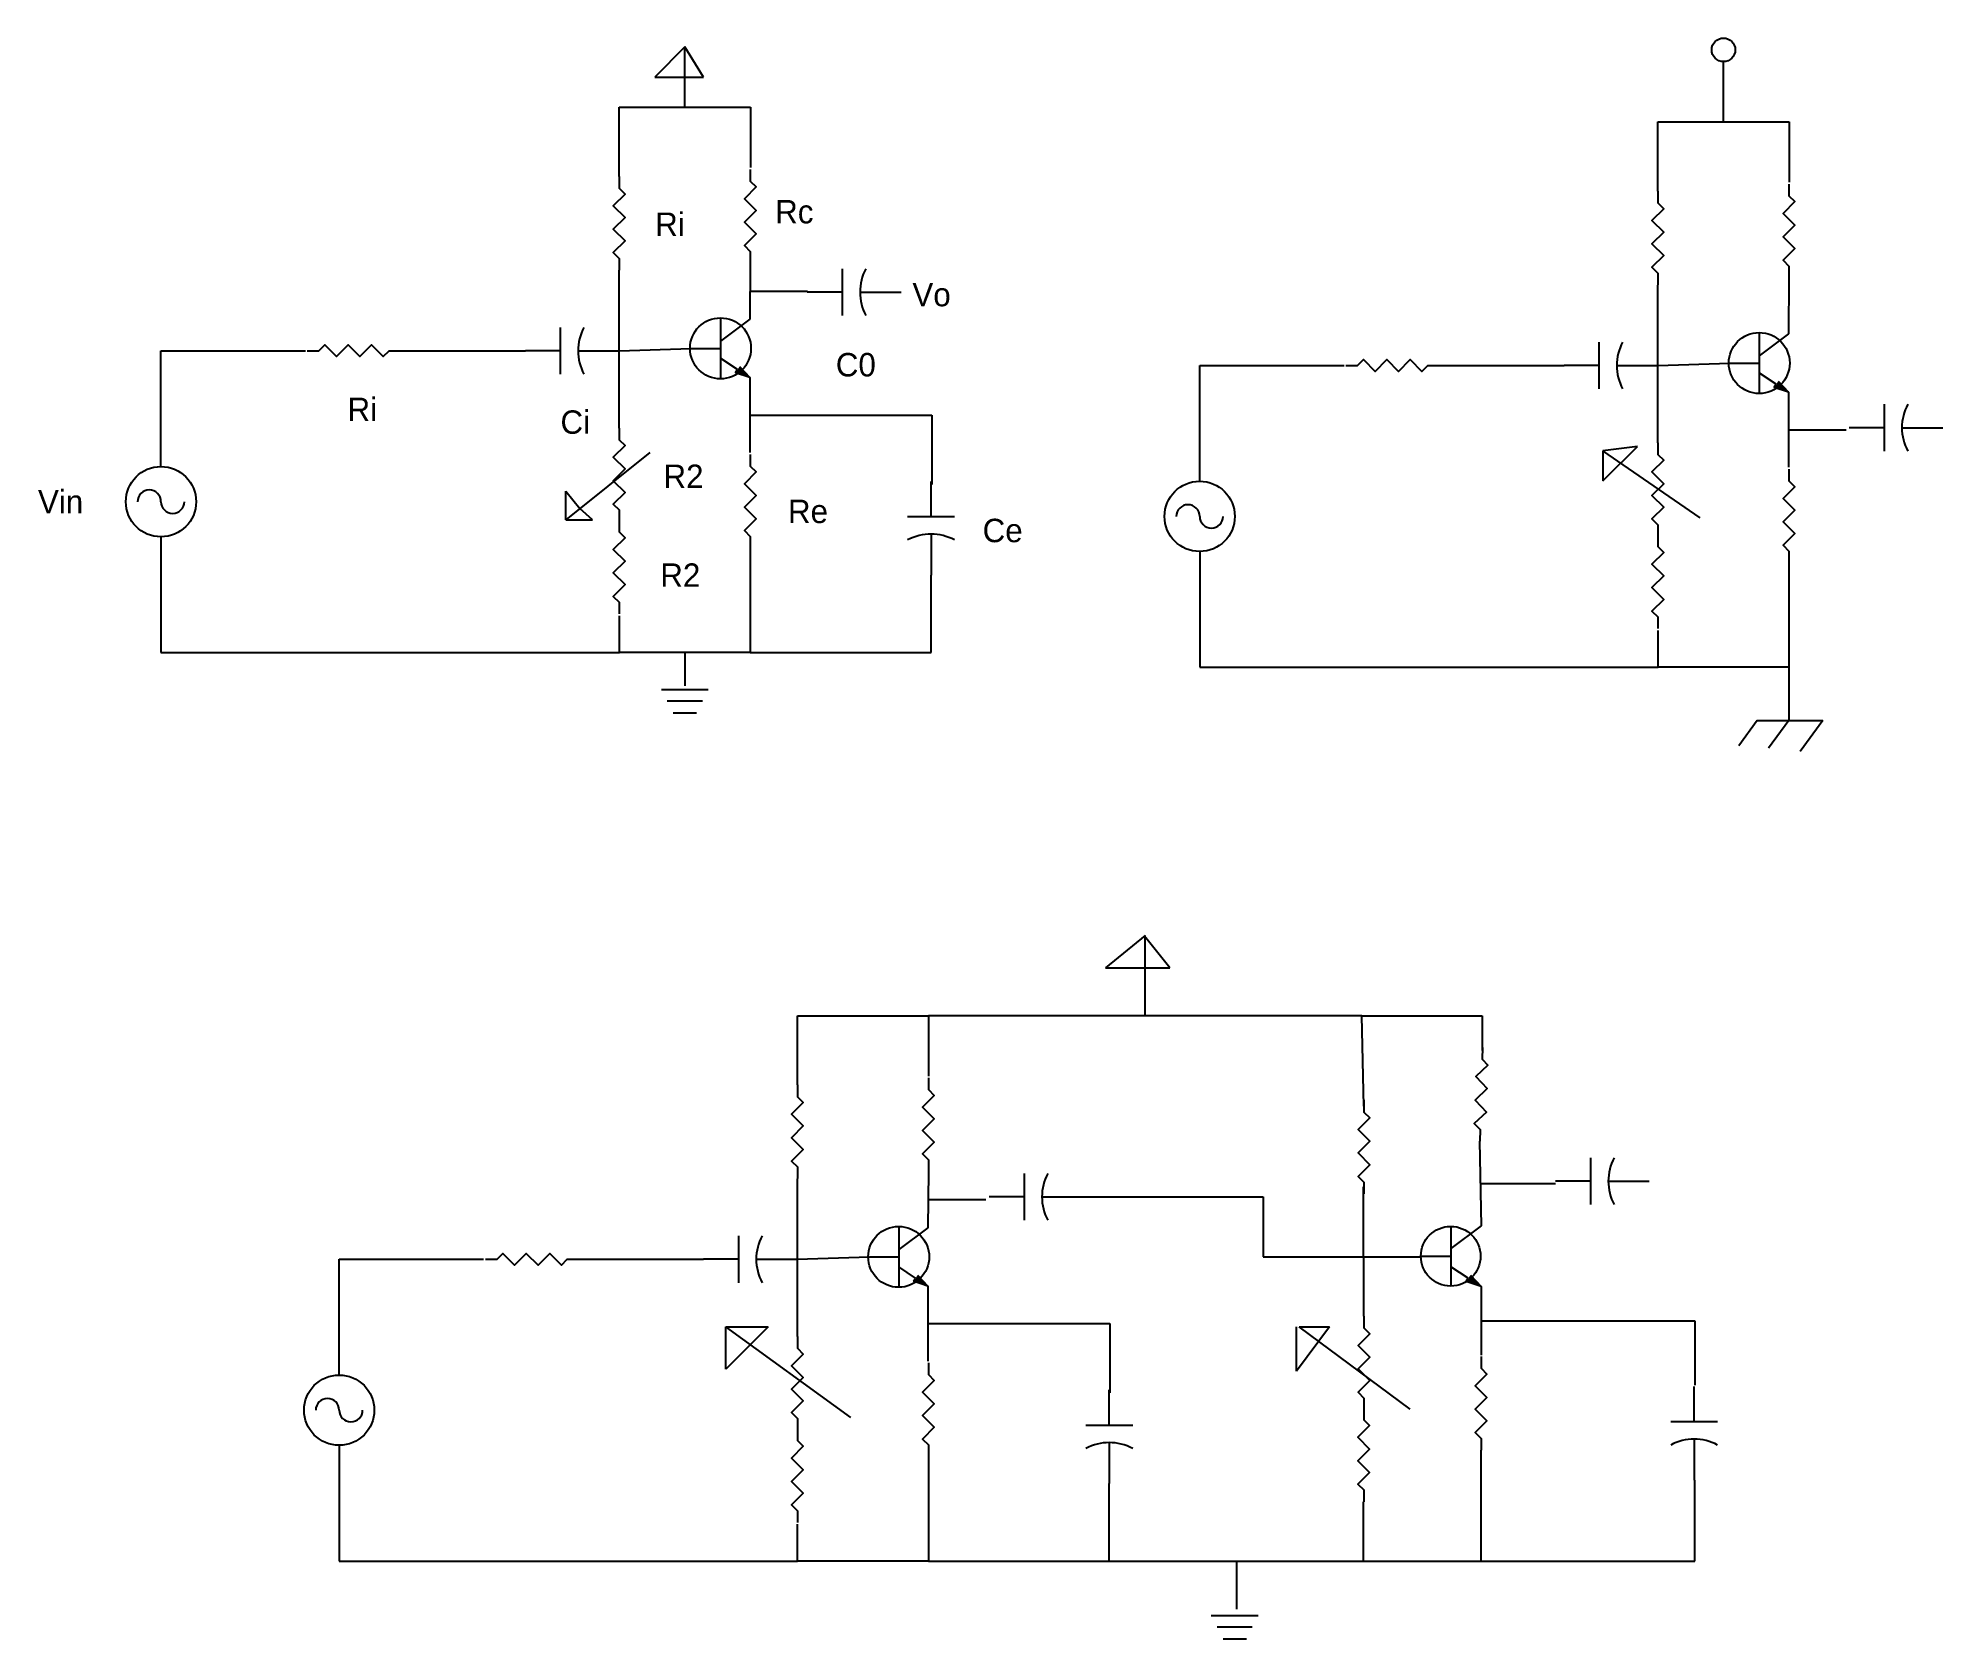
# Model space of a CAD drawing. Header units: inches. Extents: x 49.08 to 57.21, y 22.12 to 28.95.
import ezdxf

# ---------------------------------------------------------------- set-up
doc = ezdxf.new("R2010")
doc.units = ezdxf.units.IN
doc.header["$MEASUREMENT"] = 0

# ---------------------------------------------------------------- blocks, each defined once
blk = doc.blocks.new('Resistor')
at = {"color": 7}
blk.add_lwpolyline([(0, 0), (0.05, 0), (0.075, 0.025), (0.125, -0.025), (0.175, 0.025), (0.225, -0.025), (0.275, 0.025), (0.325, -0.025), (0.35, 0), (0.4, 0)], dxfattribs=at)
blk = doc.blocks.new('Capacitor')
at = {"color": 7}
for p, q in [((0.15, -0.1), (0.15, 0.1)), ((0.15, 0), (0, 0)), ((0.225, 0), (0.4, 0))]:
    blk.add_line(p, q, dxfattribs=at)
blk.add_arc((0.4375, 0), 0.2125, 151.9275, 208.0725, dxfattribs=at)
blk = doc.blocks.new('Ground')
at = {"color": 7}
for p, q in [((-0.1, 0), (0.1, 0)), ((0.075, -0.05), (-0.075, -0.05)), ((-0.05, -0.1), (0.05, -0.1))]:
    blk.add_line(p, q, dxfattribs=at)
blk = doc.blocks.new('Transistor - NPN')
at = {"color": 7}
for p, q in [((0.199999, 0.2), (0.199999, -0.2)), ((0.399999, 0.2), (0.199999, 0.05)), ((0, 0), (0.199999, 0)), ((0.316132, -0.145536), (0.201153, -0.069033)), ((0.329748, -0.124569), (0.399999, -0.2)), ((0.302516, -0.166503), (0.316132, -0.145536)), ((0.399999, -0.2), (0.302516, -0.166503))]:
    blk.add_line(p, q, dxfattribs=at)
blk.add_solid([(0.302516, -0.166503), (0.399999, -0.2), (0.329748, -0.124569)], dxfattribs=at)

msp = doc.modelspace()

# ---------------------------------------------------------------- linework, layer by layer
for p, q in [((51.8372, 28.9149), (51.709, 28.7861)), ((51.8372, 28.6572), (51.8372, 28.9149)), ((51.9168, 28.7861), (51.8372, 28.9149)), ((56.2715, 28.5945), (56.2715, 28.8522)), ((51.709, 28.7861), (51.9168, 28.7861)), ((51.557, 28.3616), (51.557, 28.6572)), ((51.557, 28.6572), (52.1174, 28.6572)), ((52.1174, 28.6572), (52.1174, 28.3995)), ((55.9913, 28.2989), (55.9913, 28.5945)), ((55.9913, 28.5945), (56.5518, 28.5945)), ((56.5518, 28.5945), (56.5518, 28.3368)), ((52.1167, 27.9919), (52.1143, 27.7524)), ((51.557, 27.6174), (51.557, 27.961)), ((55.9913, 27.5547), (55.9913, 27.8983)), ((56.551, 27.9292), (56.5486, 27.6897)), ((52.1155, 27.8722), (52.3611, 27.8722)), ((49.6009, 27.1231), (49.6009, 27.6174)), ((49.6009, 27.6174), (50.2178, 27.6174)), ((50.625, 27.6174), (51.1565, 27.6174)), ((51.5565, 27.6174), (51.865, 27.6277)), ((51.557, 27.2877), (51.557, 27.6174)), ((52.1143, 27.5031), (52.1143, 27.1826)), ((54.0353, 27.0604), (54.0353, 27.5547)), ((54.0353, 27.5547), (54.6521, 27.5547)), ((55.0593, 27.5547), (55.5908, 27.5547)), ((55.9908, 27.5547), (56.2993, 27.565)), ((55.9913, 27.225), (55.9913, 27.5547)), ((56.5486, 27.4404), (56.5486, 27.1199)), ((52.1143, 27.3429), (52.8913, 27.3429)), ((52.8913, 27.3429), (52.8913, 27.0466)), ((56.5498, 27.2798), (56.7954, 27.2798)), ((51.6875, 27.1826), (51.3293, 26.8963)), ((55.7567, 27.0618), (55.9041, 27.2091)), ((55.9041, 27.2091), (55.7567, 27.1907)), ((56.1723, 26.9043), (55.7567, 27.1907)), ((55.7567, 27.1907), (55.7567, 27.0618)), ((51.3293, 26.8963), (51.3293, 27.018)), ((51.3293, 27.018), (51.3886, 26.9437)), ((51.4439, 26.8963), (51.3886, 26.9437)), ((51.3293, 26.8963), (51.4439, 26.8963)), ((49.6009, 26.8231), (49.6009, 26.3289)), ((52.1167, 26.7999), (52.1167, 26.3289)), ((54.0353, 26.7604), (54.0353, 26.2662)), ((56.551, 26.7372), (56.551, 26.2662)), ((52.8886, 26.3289), (52.8886, 26.6598)), ((51.5582, 26.3289), (51.5582, 26.4864)), ((55.9925, 26.2662), (55.9925, 26.4237)), ((49.6009, 26.3289), (51.5582, 26.3289)), ((52.1167, 26.3289), (51.5582, 26.3289)), ((51.8374, 26.3289), (51.8374, 26.1876)), ((52.1167, 26.3289), (52.8886, 26.3289)), ((54.0353, 26.2662), (55.9925, 26.2662)), ((56.551, 26.2662), (55.9925, 26.2662)), ((56.551, 26.2662), (56.551, 26.0382)), ((56.416, 26.0382), (56.3372, 25.9308)), ((56.416, 26.0382), (56.6954, 26.0382)), ((56.551, 26.0382), (56.4643, 25.9201)), ((56.6954, 26.0382), (56.5988, 25.9066)), ((53.8028, 25.1206), (53.6326, 24.9828)), ((53.9085, 24.9828), (53.7992, 25.1177)), ((53.8028, 24.9139), (53.8028, 25.1206)), ((53.6326, 24.9828), (53.9085, 24.9828)), ((53.8028, 24.7783), (53.8028, 24.9139)), ((52.3177, 24.4827), (52.3177, 24.7783)), ((52.3177, 24.7783), (52.8782, 24.7783)), ((52.8782, 24.7783), (52.8782, 24.5206)), ((54.7274, 24.7783), (52.8782, 24.7783)), ((54.7364, 24.3923), (54.7274, 24.7783)), ((54.7274, 24.7783), (55.2419, 24.7783)), ((55.2419, 24.7783), (55.2419, 24.6297)), ((55.2306, 24.2428), (55.2365, 23.8811)), ((52.3177, 23.7384), (52.3177, 24.082)), ((52.8774, 24.113), (52.875, 23.8734)), ((52.8762, 23.9932), (53.1218, 23.9932)), ((53.5368, 24.0048), (54.3068, 24.0048)), ((54.3068, 24.0048), (54.3068, 23.7483)), ((54.7347, 23.7483), (54.7347, 24.0483)), ((55.2336, 24.062), (55.5549, 24.062)), ((52.3172, 23.7384), (52.6257, 23.7488)), ((54.3068, 23.7483), (54.7347, 23.7483)), ((54.7347, 23.7483), (54.7347, 23.4956)), ((54.7347, 23.7483), (54.9796, 23.7483)), ((50.3617, 23.2442), (50.3617, 23.7384)), ((50.3617, 23.7384), (50.9785, 23.7384)), ((51.3857, 23.7384), (51.9172, 23.7384)), ((52.3177, 23.4087), (52.3177, 23.7384)), ((52.875, 23.6241), (52.875, 23.3037)), ((55.2365, 23.622), (55.2365, 23.3294)), ((52.5465, 23.0625), (52.0121, 23.45)), ((52.0121, 23.45), (52.1931, 23.45)), ((52.1931, 23.45), (52.0121, 23.2692)), ((52.0121, 23.2692), (52.0121, 23.45)), ((52.875, 23.4639), (53.652, 23.4639)), ((53.652, 23.4639), (53.652, 23.1677)), ((54.5894, 23.45), (54.4489, 23.2605)), ((54.4489, 23.2605), (54.4489, 23.45)), ((54.9342, 23.0984), (54.4601, 23.45)), ((54.4601, 23.45), (54.5894, 23.45)), ((55.2365, 23.4757), (56.1496, 23.4757)), ((56.1496, 23.4757), (56.1496, 23.2003)), ((50.3617, 22.9442), (50.3617, 22.4499)), ((52.8774, 22.921), (52.8774, 22.4499)), ((55.2365, 22.4499), (55.2364, 22.9234)), ((53.6494, 22.4499), (53.6494, 22.7808)), ((56.1496, 22.4499), (56.1496, 22.7955)), ((54.7347, 22.4499), (54.7347, 22.7034)), ((52.3189, 22.4499), (52.3189, 22.6074)), ((50.3617, 22.4499), (52.3189, 22.4499)), ((52.8774, 22.4499), (52.3189, 22.4499)), ((52.8774, 22.4499), (53.6494, 22.4499)), ((53.6494, 22.4499), (54.7347, 22.4499)), ((54.192, 22.4499), (54.192, 22.2442)), ((54.7347, 22.4499), (55.2365, 22.4499)), ((55.2365, 22.4499), (56.1496, 22.4499))]:
    msp.add_line(p, q)
for centre, radius in [((56.2715, 28.9024), 0.0502), ((51.9896, 27.6277), 0.1301), ((56.424, 27.565), 0.1301), ((52.7504, 23.7488), 0.1301), ((55.1069, 23.7516), 0.1274)]:
    msp.add_circle(centre, radius)
at = {"color": 7}
for centre in [(49.6009, 26.9731), (54.0353, 26.9104), (50.3617, 23.0942)]:
    msp.add_circle(centre, 0.15, dxfattribs=at)
for centre, start, end in [((49.5509, 26.9731), 0, 180), ((49.6509, 26.9731), 180, 0), ((53.9853, 26.9104), 0, 180), ((54.0853, 26.9104), 180, 0), ((50.3117, 23.0942), 0, 180), ((50.4117, 23.0942), 180, 0)]:
    msp.add_arc(centre, 0.05, start, end, dxfattribs=at)

# ---------------------------------------------------------------- block references
for name, p, rotation in [('Resistor', (52.1167, 28.3919), 270), ('Resistor', (51.557, 28.3616), 270), ('Resistor', (55.9913, 28.2989), 270), ('Resistor', (56.551, 28.3292), 270), ('Resistor', (51.557, 27.2877), 270), ('Resistor', (52.1167, 27.1749), 270), ('Resistor', (55.9913, 27.225), 270), ('Resistor', (56.551, 27.1122), 270), ('Capacitor', (52.8886, 27.0598), 270), ('Resistor', (51.557, 26.8939), 270), ('Resistor', (55.9913, 26.8311), 270), ('Resistor', (55.2424, 24.6426), 268.3113500095816), ('Resistor', (52.3177, 24.4827), 270), ('Resistor', (52.8774, 24.513), 270), ('Resistor', (54.7364, 24.4173), 270), ('Resistor', (54.7364, 23.4956), 270), ('Resistor', (52.3177, 23.4087), 270), ('Resistor', (52.8774, 23.296), 270), ('Resistor', (55.2364, 23.3234), 270), ('Capacitor', (53.6494, 23.1808), 270), ('Capacitor', (56.1462, 23.1955), 270), ('Resistor', (54.7354, 23.1034), 270), ('Resistor', (52.3177, 23.0149), 270)]:
    msp.add_blockref(name, p, dxfattribs=dict(rotation=rotation))
for name, p in [('Capacitor', (52.3603, 27.8679)), ('Capacitor', (51.1565, 27.6174)), ('Capacitor', (55.5908, 27.5547)), ('Resistor', (50.225, 27.6174)), ('Resistor', (54.6593, 27.5547)), ('Capacitor', (56.8082, 27.2891)), ('Ground', (51.8372, 26.1714)), ('Capacitor', (55.5549, 24.0717)), ('Capacitor', (53.1368, 24.0048)), ('Capacitor', (51.9172, 23.7384)), ('Resistor', (50.9857, 23.7384)), ('Ground', (54.185, 22.2176))]:
    msp.add_blockref(name, p)
for p, xscale, yscale, zscale in [((51.865, 27.6277), 0.6232143621555082, 0.6232143621555082, 0.6232143621555045), ((56.2993, 27.565), 0.6232143621555082, 0.6232143621555082, 0.6232143621555045), ((52.6257, 23.7488), 0.6232143621555082, 0.6232143621555082, 0.6232143621555045), ((54.9773, 23.7516), 0.6479256937071369, 0.6479256937071369, 0.6479256937071377)]:
    msp.add_blockref('Transistor - NPN', p, dxfattribs=dict(xscale=xscale, yscale=yscale, zscale=zscale))

# ---------------------------------------------------------------- texts
at = {"char_height": 0.1, "attachment_point": 1}
for s, insert, width in [('Rc', (52.2231, 28.2613), 0.531359), ('Ri', (51.7107, 28.2078), 0.871974), ('Vo', (52.8089, 27.9074), 0.871974), ('C0', (52.4819, 27.608), 1.049094), ('Ri', (50.3974, 27.4174), 0.871974), ('Ci', (51.3065, 27.363), 0.940097), ('R2', (51.7462, 27.1316), 0.599482), ('Vin', (49.0758, 27.0227), 0.599482), ('Re', (52.2776, 26.9819), 1.049094), ('Ce', (53.1087, 26.9002), 0.940097), ('R2', (51.7326, 26.7096), 1.144466)]:
    msp.add_mtext(s, dxfattribs=dict(at, insert=insert, width=width))

doc.saveas('drawing.dxf')
